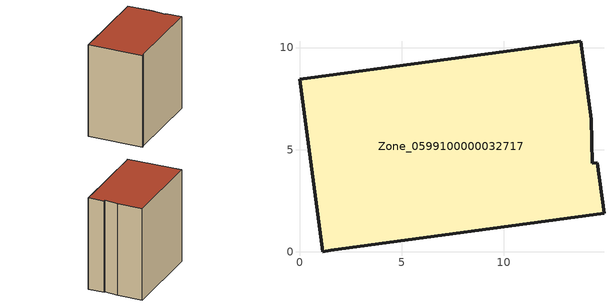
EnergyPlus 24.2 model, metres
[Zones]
Zone_0599100000032717
 floor ground (C_G): 14.28,6.48 14.33,4.33 14.57,4.37 14.9,1.89 1.54,0.08 1.15,0 0,8.46 13.77,10.31 z0
 wall outside (C_F): 13.77,10.31 0,8.46 1.15,0 1.54,0.08 14.9,1.89 14.57,4.37 14.33,4.33 14.28,6.48 13.77,10.31 z0:14.59
 roof outside (C_R): 14.9,1.89 14.57,4.37 14.33,4.33 14.28,6.48 13.77,10.31 0,8.46 1.15,0 1.54,0.08 z14.59
[BUILDING]
Pand.0599100000032717: North Axis=0; Terrain=City; Loads Convergence Tolerance Value=0.04; Temperature Convergence Tolerance Value=0.4; Solar Distribution=FullExterior; Maximum Number of Warmup Days=25; Minimum Number of Warmup Days=1
[Site:Location]
Rotterdam.The.Hague.AP_ZH_NLD Design_Conditions: Latitude=51.96; Longitude=4.45; Time Zone=1; Elevation=-4.5
[SITE:GROUNDTEMPERATURE:BUILDINGSURFACE]
18, 18, 18, 18, 18, 18, 18, 18, 18, 18, 18, 18
[MATERIAL] Thermal Absorptance=0.9; Solar Absorptance=0.7; Visible Absorptance=0.7
Name | Roughness | Thickness | Conductivity | Density | Specific Heat
G.TI.1946 | MediumSmooth | 0.15 | 1 | 540 | 1210
F.TI.1946 | Rough | 0.3 | 0.857143 | 1920 | 840
R.TI.1946 | MediumRough | 0.2 | 0.1 | 1500 | 1000
[CONSTRUCTION]
C_G: G.TI.1946
C_F: F.TI.1946
C_R: R.TI.1946
[ZONE]
Zone_0599100000032717: Type=1; Multiplier=1; Ceiling Height=Autocalculate; Volume=Autocalculate; Floor Area=autocalculate; Part of Total Floor Area=Yes
[ZONEINFILTRATION:DESIGNFLOWRATE]
Infil_Zone_0599100000032717: Zone or ZoneList or Space or SpaceList=Zone_0599100000032717; Schedule=AlwaysOn; Design Flow Rate Calculation Method=Flow/Area; Flow Rate per Floor Area=0.003; Constant Term Coefficient=1; Temperature Term Coefficient=0; Velocity Term Coefficient=0; Velocity Squared Term Coefficient=0
[HVACTEMPLATE:ZONE:IDEALLOADSAIRSYSTEM]
Zone_0599100000032717: Maximum Heating Supply Air Temperature=50; Minimum Cooling Supply Air Temperature=13; Maximum Heating Supply Air Humidity Ratio=0.0156; Minimum Cooling Supply Air Humidity Ratio=0.0077; Heating Limit=NoLimit; Cooling Limit=NoLimit; Dehumidification Control Type=ConstantSensibleHeatRatio; Cooling Sensible Heat Ratio=0.7; Dehumidification Setpoint=60; Humidification Control Type=None; Humidification Setpoint=30; Outdoor Air Method=None; Outdoor Air Flow Rate per Person=0.00944; Outdoor Air Flow Rate per Zone Floor Area=0; Outdoor Air Flow Rate per Zone=0; Demand Controlled Ventilation Type=None; Outdoor Air Economizer Type=NoEconomizer; Heat Recovery Type=None; Sensible Heat Recovery Effectiveness=0.7; Latent Heat Recovery Effectiveness=0.65
[ZONECONTROL:THERMOSTAT]
ThermostatControl_Zone_0599100000032717: Zone or ZoneList=Zone_0599100000032717; Control Type Schedule=DualSetpointControlType; Control 1=Thermostat_Zone_0599100000032717; Temperature Difference Between Cutout And Setpoint=0
[THERMOSTATSETPOINT:DUALSETPOINT]
Thermostat_Zone_0599100000032717: Heating Setpoint Temperature Schedule=HeatingSetpoint_Zone_0599100000032717; Cooling Setpoint Temperature Schedule=CoolingSetpoint_Zone_0599100000032717
[SCHEDULE:COMPACT]
HeatingSetpoint_Zone_0599100000032717: Through: 12/31, For: AllDays, Until: 24:00, 21
CoolingSetpoint_Zone_0599100000032717: Through: 12/31, For: AllDays, Until: 24:00, 24
DualSetpointControlType: Through: 12/31, For: AllDays, Until: 24:00, 4
AlwaysOn: Through: 12/31, For: AllDays, Until: 24:00, 1
